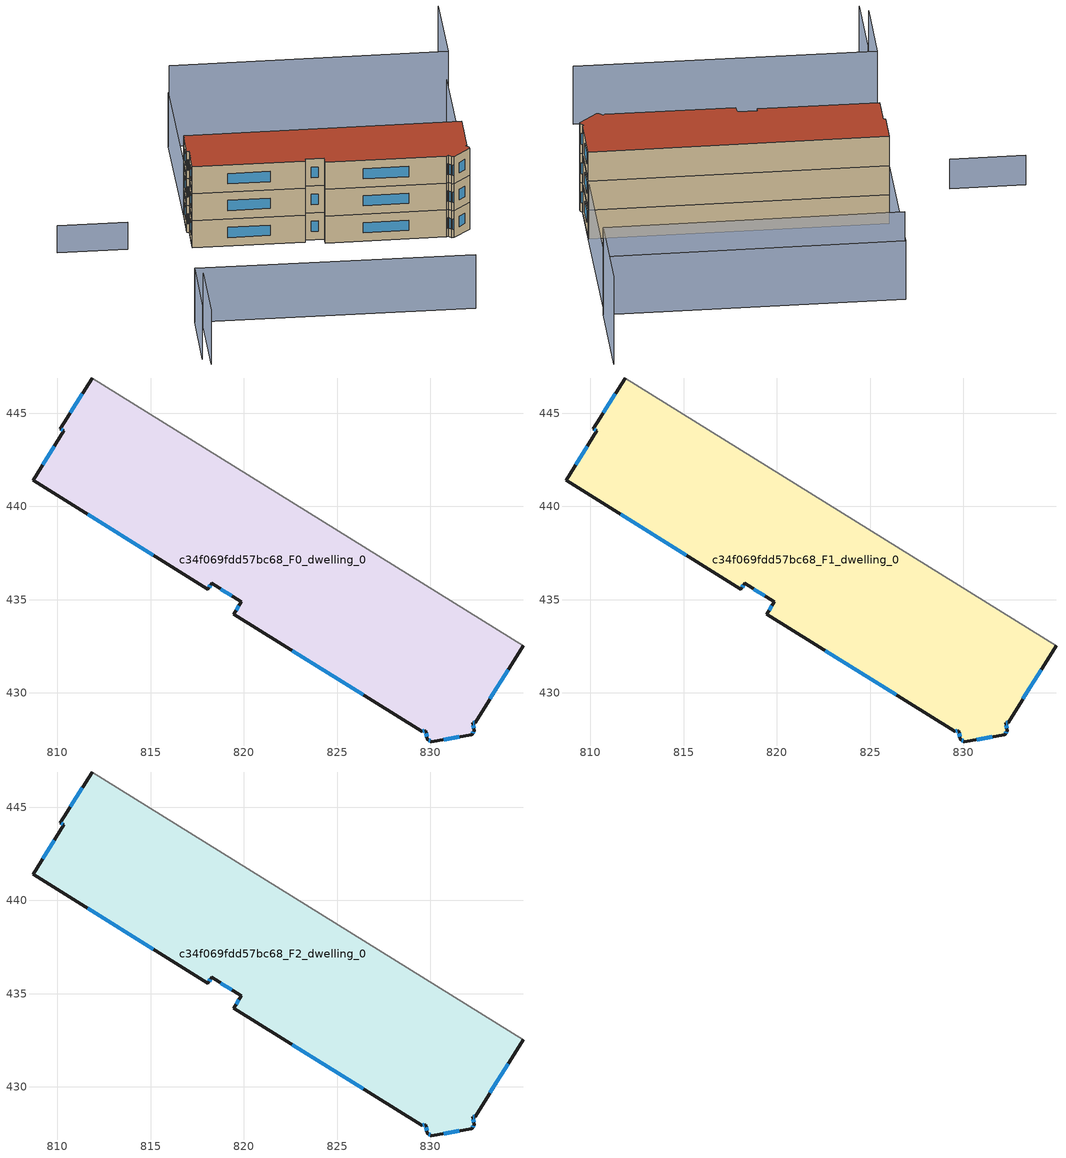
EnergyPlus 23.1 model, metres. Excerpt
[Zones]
c34f069fdd57bc68_F0_dwelling_0
 floor ground (EU_floor_Construction): 834.98,432.52 832.41,428.4 832.28,428.38 832.36,427.97 832.23,427.76 830.06,427.37 829.84,427.51 829.76,427.96 829.54,427.93 819.47,434.21 819.85,434.89 818.27,435.88 818.07,435.56 808.69,441.41 810.34,444.06 810.16,444.17 811.86,446.88 z0
 wall outside (EU_wall_Construction): 811.86,446.88 810.16,444.17 810.34,444.06 808.69,441.41 818.07,435.56 818.27,435.88 819.85,434.89 819.47,434.21 829.54,427.93 829.76,427.96 829.84,427.51 830.06,427.37 832.23,427.76 832.36,427.97 832.28,428.38 832.41,428.4 834.98,432.52 z0:3
 wall adiabatic (EU_wall_Construction): 834.98,432.52 811.86,446.88 z0:3
 window (EU_Window_Construction): 829.91,427.47 829.99,427.42 / 829.79,427.82 829.82,427.65 / 829.61,427.94 829.69,427.95 / 822.61,432.25 826.4,429.89 / 819.74,434.68 819.59,434.42 / 818.77,435.57 819.36,435.19 / 818.14,435.66 818.21,435.78 / 811.61,439.59 815.15,437.38 / 809.83,443.23 809.2,442.24 / 810.21,444.14 810.28,444.09 / 811.33,446.03 810.69,445.01 / 833.21,429.69 834.18,431.24 / 832.32,428.39 832.37,428.4 / 832.34,428.1 832.3,428.25 / 832.27,427.82 832.32,427.9 / 830.74,427.49 831.56,427.64 z0.93:2.07
c34f069fdd57bc68_F1_dwelling_0
 floor to c34f069fdd57bc68_F0_dwelling_0 (EU_floor_Construction): 834.98,432.52 832.41,428.4 832.28,428.38 832.36,427.97 832.23,427.76 830.06,427.37 829.84,427.51 829.76,427.96 829.54,427.93 819.47,434.21 819.85,434.89 818.27,435.88 818.07,435.56 808.69,441.41 810.34,444.06 810.15,444.17 811.86,446.88 z3
 wall outside (EU_wall_Construction): 811.86,446.88 810.16,444.17 810.34,444.06 808.69,441.41 818.07,435.56 818.27,435.88 819.85,434.89 819.47,434.21 829.54,427.93 829.76,427.96 829.84,427.51 830.06,427.37 832.23,427.76 832.36,427.97 832.28,428.38 832.41,428.4 834.98,432.52 z3:6
 wall adiabatic (EU_wall_Construction): 834.98,432.52 811.86,446.88 z3:6
 window (EU_Window_Construction): 829.91,427.47 829.99,427.42 / 829.79,427.82 829.82,427.65 / 829.61,427.94 829.69,427.95 / 822.61,432.25 826.4,429.89 / 819.74,434.68 819.59,434.42 / 818.77,435.57 819.36,435.19 / 818.14,435.66 818.21,435.78 / 811.61,439.59 815.15,437.38 / 809.83,443.23 809.2,442.24 / 810.21,444.14 810.28,444.09 / 811.33,446.03 810.69,445.01 / 833.21,429.69 834.18,431.24 / 832.32,428.39 832.37,428.4 / 832.34,428.1 832.3,428.25 / 832.27,427.82 832.32,427.9 / 830.74,427.49 831.56,427.64 z3.93:5.07
c34f069fdd57bc68_F2_dwelling_0
 floor to c34f069fdd57bc68_F1_dwelling_0 (EU_floor_Construction): 834.98,432.52 832.41,428.4 832.28,428.38 832.36,427.97 832.23,427.76 830.06,427.37 829.84,427.51 829.76,427.96 829.54,427.93 819.47,434.21 819.85,434.89 818.27,435.88 818.07,435.56 808.69,441.41 810.34,444.06 810.15,444.17 811.86,446.88 z6
 wall outside (EU_wall_Construction): 811.86,446.88 810.16,444.17 810.34,444.06 808.69,441.41 818.07,435.56 818.27,435.88 819.85,434.89 819.47,434.21 829.54,427.93 829.76,427.96 829.84,427.51 830.06,427.37 832.23,427.76 832.36,427.97 832.28,428.38 832.41,428.4 834.98,432.52 z6:9
 wall adiabatic (EU_wall_Construction): 834.98,432.52 811.86,446.88 z6:9
 window (EU_Window_Construction): 829.91,427.47 829.99,427.42 / 829.79,427.82 829.82,427.65 / 829.61,427.94 829.69,427.95 / 822.61,432.25 826.4,429.89 / 819.74,434.68 819.59,434.42 / 818.77,435.57 819.36,435.19 / 818.14,435.66 818.21,435.78 / 811.61,439.59 815.15,437.38 / 809.83,443.23 809.2,442.24 / 810.21,444.14 810.28,444.09 / 811.33,446.03 810.69,445.01 / 833.21,429.69 834.18,431.24 / 832.32,428.39 832.37,428.4 / 832.34,428.1 832.3,428.25 / 832.27,427.82 832.32,427.9 / 830.74,427.49 831.56,427.64 z6.93:8.07
 roof outside (EU_roof_Construction): 832.36,427.97 832.28,428.38 832.41,428.4 834.98,432.52 811.86,446.88 810.16,444.17 810.34,444.06 808.69,441.41 818.07,435.56 818.27,435.88 819.85,434.89 819.47,434.21 829.54,427.93 829.76,427.96 829.84,427.51 830.06,427.37 832.23,427.76 z9
shading: 795.86,421.94 799.75,428.23 / 795.72,423.21 799.7,429.54 / 799.7,429.54 822.98,414.89 / 834.98,432.52 811.86,446.88 / 811.86,446.88 819.26,458.8 / 819.26,458.8 842.38,444.44 / 842.38,444.44 834.98,432.52 z0:6; 847.33,452.12 842.52,444.36 / 842.52,444.36 819.32,458.74 z0:9; 803.56,445.07 797.7,448.71 z0:3
[Building]
EU S2 Campaign: North Axis=0; Terrain=City; Solar Distribution=FullExterior
[Site:Location]
Montreal-Trudeau.Intl.AP: Latitude=45.4667; Longitude=-73.75; Time Zone=-5; Elevation=36
[SizingPeriod:WeatherFileDays]
AnnualSizingPeriod: Begin Month=1; Begin Day of Month=1; End Month=12; End Day of Month=31; Day of Week for Start Day=Monday; Use Weather File Daylight Saving Period=No; Use Weather File Rain and Snow Indicators=No
[MATERIAL]
EU_InternalMass_Material: Roughness=MediumRough; Thickness=0.1; Conductivity=1; Density=1800; Specific Heat=900; Thermal Absorptance=0.9; Solar Absorptance=0.7; Visible Absorptance=0.7
[MATERIAL:NOMASS] Roughness=MediumRough; Thermal Absorptance=0.9; Solar Absorptance=0.7; Visible Absorptance=0.7
Name | Thermal Resistance
EU_wall_NoMass; EU_floor_NoMass | 1.36485
EU_roof_NoMass | 2.55992
[WINDOWMATERIAL:SIMPLEGLAZINGSYSTEM]
EU_Window_SimpleGlazing: UFactor=3.92339; Solar Heat Gain Coefficient=0.8; Visible Transmittance=0.8
[CONSTRUCTION]
EU_wall_Construction: EU_wall_NoMass
EU_roof_Construction: EU_roof_NoMass
EU_floor_Construction: EU_floor_NoMass
EU_Window_Construction: EU_Window_SimpleGlazing
EU_InternalMass_Construction: EU_InternalMass_Material
[ZONE] Type=1; Multiplier=1; Ceiling Height=autocalculate; Volume=529.192; Floor Area=autocalculate; Part of Total Floor Area=Yes
c34f069fdd57bc68_F0_dwelling_0; c34f069fdd57bc68_F1_dwelling_0; c34f069fdd57bc68_F2_dwelling_0
[INTERNALMASS] Construction=EU_InternalMass_Construction; Surface Area=176.398
Name | Zone or ZoneList
c34f069fdd57bc68_F0_dwelling_0_EU_InternalMass | c34f069fdd57bc68_F0_dwelling_0
c34f069fdd57bc68_F1_dwelling_0_EU_InternalMass | c34f069fdd57bc68_F1_dwelling_0
c34f069fdd57bc68_F2_dwelling_0_EU_InternalMass | c34f069fdd57bc68_F2_dwelling_0
[OTHEREQUIPMENT] Fuel Type=Electricity; Design Level Calculation Method=Watts/Area; Power per Zone Floor Area=1; Fraction Latent=0; Fraction Radiant=0; Fraction Lost=0; Carbon Dioxide Generation Rate=0; EndUse Subcategory=EU_Step8_InternalGains
Name | Zone or ZoneList or Space or SpaceList | Schedule
EU_Step8_InternalGain_c34f069fdd57bc68_F0_dwelling_0_f000 | c34f069fdd57bc68_F0_dwelling_0 | EU_Step8_GainSchedule_c34f069fdd57bc68_F0_dwelling_0_f000
EU_Step8_InternalGain_c34f069fdd57bc68_F1_dwelling_0_f000 | c34f069fdd57bc68_F1_dwelling_0 | EU_Step8_GainSchedule_c34f069fdd57bc68_F1_dwelling_0_f000
EU_Step8_InternalGain_c34f069fdd57bc68_F2_dwelling_0_f000 | c34f069fdd57bc68_F2_dwelling_0 | EU_Step8_GainSchedule_c34f069fdd57bc68_F2_dwelling_0_f000
[ZONEVENTILATION:DESIGNFLOWRATE] Schedule=EU_AlwaysOn; Design Flow Rate Calculation Method=AirChanges/Hour; Air Changes per Hour=0.860309; Ventilation Type=Natural; Fan Pressure Rise=0; Fan Total Efficiency=1; Constant Term Coefficient=1; Temperature Term Coefficient=0; Velocity Term Coefficient=0; Velocity Squared Term Coefficient=0; Minimum Indoor Temperature=-100; Maximum Indoor Temperature=100; Delta Temperature=-100; Minimum Outdoor Temperature=-100; Maximum Outdoor Temperature=100; Maximum Wind Speed=40
Name | Zone or ZoneList or Space or SpaceList
EU_ConstantAir_c34f069fdd57bc68_F0_dwelling_0 | c34f069fdd57bc68_F0_dwelling_0
EU_ConstantAir_c34f069fdd57bc68_F1_dwelling_0 | c34f069fdd57bc68_F1_dwelling_0
EU_ConstantAir_c34f069fdd57bc68_F2_dwelling_0 | c34f069fdd57bc68_F2_dwelling_0
[HVACTEMPLATE:THERMOSTAT] Constant Heating Setpoint=20; Constant Cooling Setpoint=50
EU_HeatOnly_c34f069fdd57bc68_F0_dwelling_0; EU_HeatOnly_c34f069fdd57bc68_F1_dwelling_0; EU_HeatOnly_c34f069fdd57bc68_F2_dwelling_0
[HVACTEMPLATE:ZONE:IDEALLOADSAIRSYSTEM] System Availability Schedule=EU_AlwaysOn; Maximum Heating Supply Air Temperature=50; Minimum Cooling Supply Air Temperature=13; Maximum Heating Supply Air Humidity Ratio=0.0156; Minimum Cooling Supply Air Humidity Ratio=0.0077; Heating Limit=NoLimit; Cooling Limit=NoLimit; Heating Availability Schedule=EU_AlwaysOn; Cooling Availability Schedule=EU_CoolingOff; Dehumidification Control Type=ConstantSensibleHeatRatio; Cooling Sensible Heat Ratio=0.7; Dehumidification Setpoint=60; Humidification Control Type=None; Humidification Setpoint=30; Outdoor Air Method=None; Outdoor Air Flow Rate per Person=0.00944; Outdoor Air Flow Rate per Zone Floor Area=0; Outdoor Air Flow Rate per Zone=0; Demand Controlled Ventilation Type=None; Outdoor Air Economizer Type=NoEconomizer; Heat Recovery Type=None; Sensible Heat Recovery Effectiveness=0.7; Latent Heat Recovery Effectiveness=0.65
Name | Template Thermostat
c34f069fdd57bc68_F0_dwelling_0 | EU_HeatOnly_c34f069fdd57bc68_F0_dwelling_0
c34f069fdd57bc68_F1_dwelling_0 | EU_HeatOnly_c34f069fdd57bc68_F1_dwelling_0
c34f069fdd57bc68_F2_dwelling_0 | EU_HeatOnly_c34f069fdd57bc68_F2_dwelling_0
[SIZING:ZONE] Zone Cooling Design Supply Air Temperature Input Method=SupplyAirTemperature; Zone Cooling Design Supply Air Temperature=13; Zone Heating Design Supply Air Temperature Input Method=SupplyAirTemperature; Zone Heating Design Supply Air Temperature=50; Zone Cooling Design Supply Air Humidity Ratio=0.008; Zone Heating Design Supply Air Humidity Ratio=0.008; Cooling Design Air Flow Method=DesignDay; Cooling Design Air Flow Rate=0; Cooling Minimum Air Flow per Zone Floor Area=0.000762; Cooling Minimum Air Flow=0; Cooling Minimum Air Flow Fraction=0.2; Heating Design Air Flow Method=DesignDay; Heating Design Air Flow Rate=0; Heating Maximum Air Flow per Zone Floor Area=0.002032; Heating Maximum Air Flow=0.141576; Heating Maximum Air Flow Fraction=0.3; Account for Dedicated Outdoor Air System=No; Dedicated Outdoor Air System Control Strategy=NeutralSupplyAir; Dedicated Outdoor Air Low Setpoint Temperature for Design=autosize; Dedicated Outdoor Air High Setpoint Temperature for Design=autosize; Zone Load Sizing Method=Sensible Load Only No Latent Load; Zone Latent Cooling Design Supply Air Humidity Ratio Input Method=HumidityRatioDifference; Zone Cooling Design Supply Air Humidity Ratio Difference=0.005; Zone Latent Heating Design Supply Air Humidity Ratio Input Method=HumidityRatioDifference; Zone Humidification Design Supply Air Humidity Ratio Difference=0.005
c34f069fdd57bc68_F0_dwelling_0; c34f069fdd57bc68_F1_dwelling_0; c34f069fdd57bc68_F2_dwelling_0
[SCHEDULE:CONSTANT]
Name | Hourly Value
EU_AlwaysOn | 1
EU_CoolingOff | 0
[SCHEDULE:FILE] Column Number=1; Rows to Skip at Top=0; Number of Hours of Data=8760; Column Separator=Comma; Interpolate to Timestep=No; Minutes per Item=60; Adjust Schedule for Daylight Savings=Yes
Name | File
EU_Step8_GainSchedule_c34f069fdd57bc68_F0_dwelling_0_f000 | ../../schedules/c34f069fdd57bc68/c34f069fdd57bc68_F0_dwelling_0_f000_gain.csv
EU_Step8_GainSchedule_c34f069fdd57bc68_F1_dwelling_0_f000 | ../../schedules/c34f069fdd57bc68/c34f069fdd57bc68_F1_dwelling_0_f000_gain.csv
EU_Step8_GainSchedule_c34f069fdd57bc68_F2_dwelling_0_f000 | ../../schedules/c34f069fdd57bc68/c34f069fdd57bc68_F2_dwelling_0_f000_gain.csv
